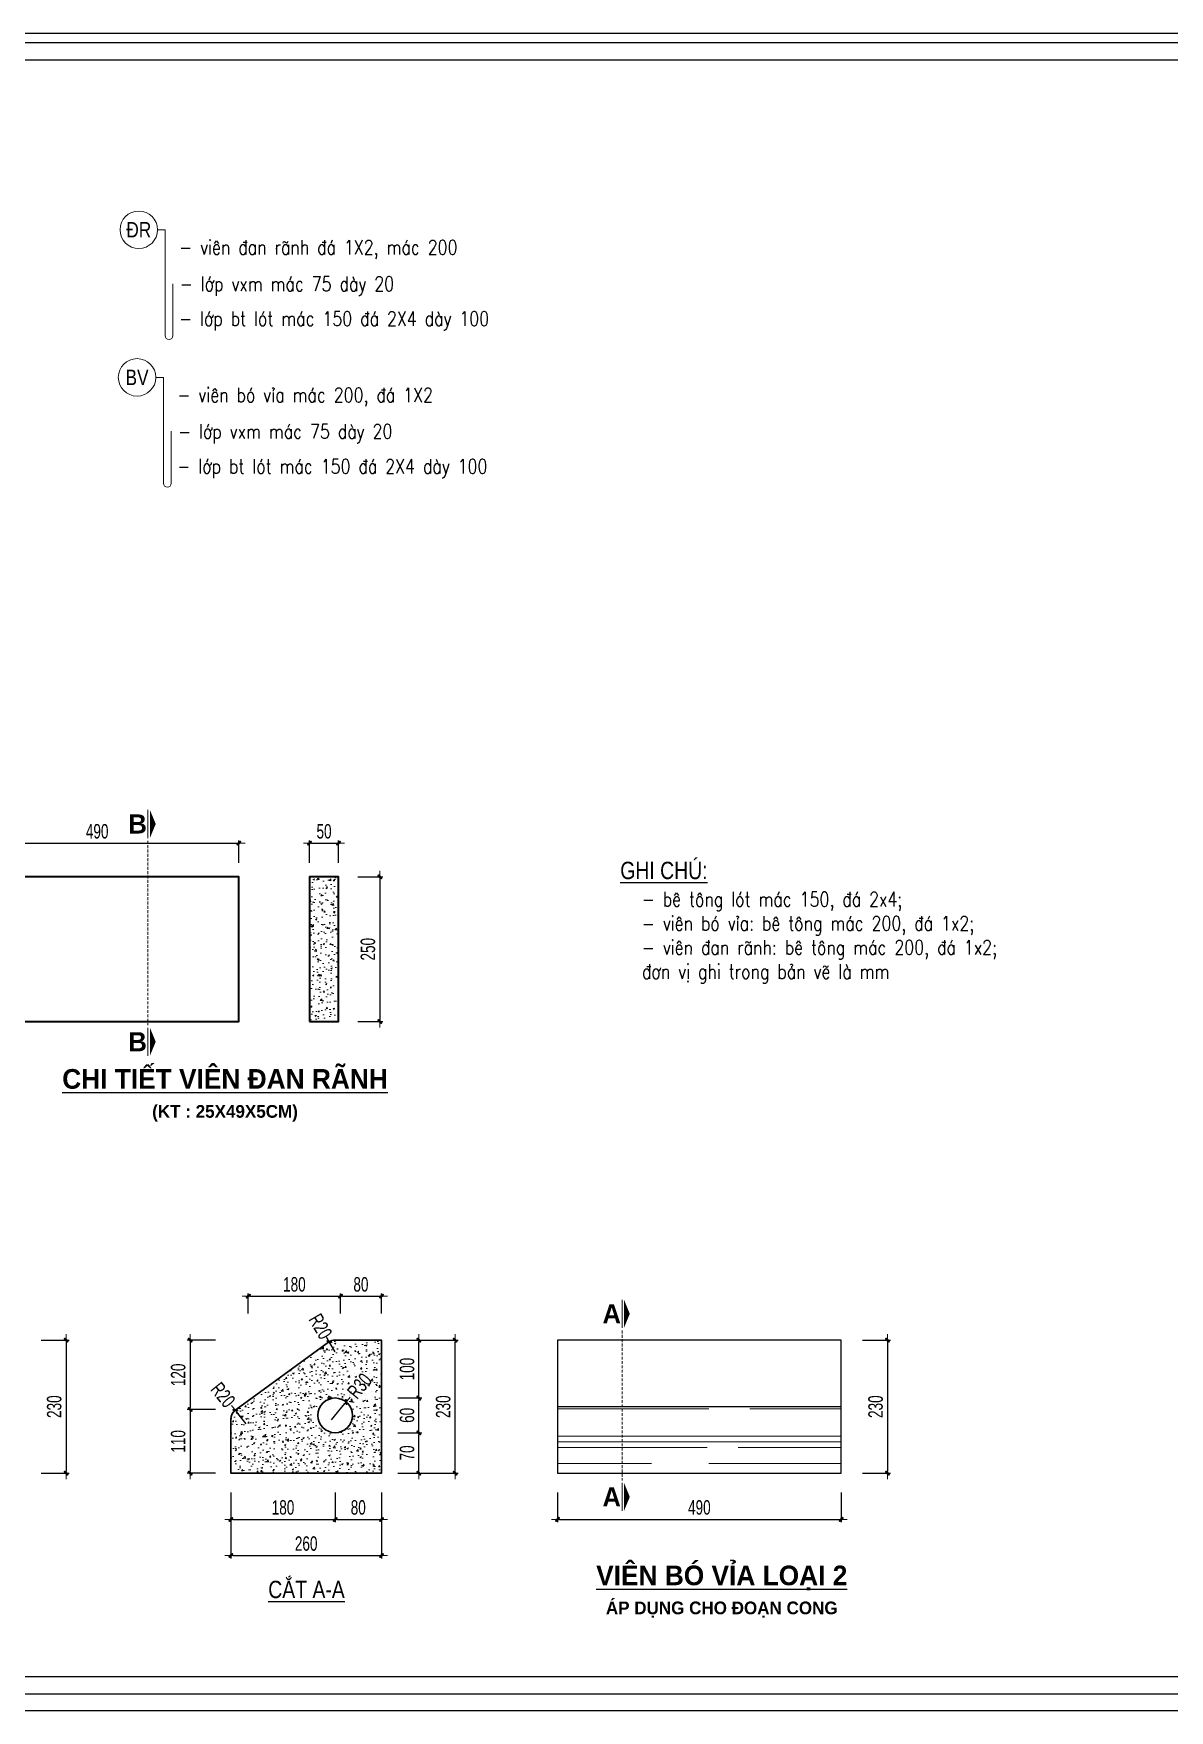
# Model space of a CAD drawing. Header units: millimetres. Extents: x -115725 to -64833, y 11643 to 38907.
# Drawn here: x -78438 to -74512, y 21507 to 27305 of the extents above; entities that cross this region are included whole.
import ezdxf
from ezdxf.enums import TextEntityAlignment as Align

# ---------------------------------------------------------------- set-up
doc = ezdxf.new("R2010")
doc.units = ezdxf.units.MM
doc.header["$MEASUREMENT"] = 0
doc.linetypes.add('HIDDEN', pattern=[0.375, 0.25, -0.125])
for name, color, linetype, lineweight in [('cat BT', 40, 'Continuous', 35), ('LC Dim', 8, 'Continuous', 18), ('LC Hatch', 252, 'Continuous', 9), ('LC ISO', 153, 'Continuous', 13), ('LC Khac', 4, 'Continuous', 9), ('LC MANH DUT', 35, 'HIDDEN', 5), ('LC Net dam 1', 30, 'Continuous', 30), ('LC Net manh', 239, 'Continuous', 5), ('LC Text1', 3, 'Continuous', 20), ('LC Text2', 7, 'Continuous', 25), ('net thay', 2, 'Continuous', 25)]:
    doc.layers.add(name, color=color, linetype=linetype, lineweight=lineweight)
for name, color, linetype in [('ENTTNTHIETKE1', 2, 'Continuous'), ('KHUNGTEN', 5, 'Continuous'), ('thep', 2, 'Continuous')]:
    doc.layers.add(name, color=color, linetype=linetype)
doc.styles.add('General text 2', font='arial.ttf')
doc.styles.add('HOATBIF', font='hoatbif.shx', dxfattribs={"width": 0.7})
doc.styles.add('LC 1', font='')
doc.styles.add('LC 3', font='vnsimli.shx', dxfattribs={"width": 0.75})
doc.styles.add('T2', font='', dxfattribs={"width": 0.8})
doc.styles.get('LC 1').set_extended_font_data('.VnAvantH', bold=True)
doc.styles.get('T2').set_extended_font_data('.VnArialH')
doc.dimstyles.new('1-100(1-25)', dxfattribs={"dimscale": 25, "dimtxt": 2.5, "dimasz": 0.35, "dimexe": 0.5, "dimexo": 0, "dimgap": 0.8, "dimtad": 1, "dimdec": 0, "dimzin": 0, "dimdsep": 46, "dimtxsty": 'HOATBIF', "dimblk1": 'DOT', "dimblk2": 'DOT', "dimsah": 1, "dimcen": -1, "dimdle": 1, "dimclrd": 256, "dimclre": 256, "dimclrt": 4, "dimadec": 3, "dimazin": 2, "dimtfac": 0.3333333333333333, "dimtdec": 0, "dimtix": 1, "dimtmove": 2, "dimatfit": 3, "dimldrblk": 'DOT', "dimfxl": 1, "dimtvp": 0.8333333333333331, "dimtolj": 1, "dimtzin": 0, "dimarcsym": 0})

# ---------------------------------------------------------------- blocks, each defined once
blk = doc.blocks.new('DOT')
at = {"layer": 'LC Dim'}
blk.add_line((-3, 0), (3, 0), dxfattribs=at)
at = {"layer": 'LC Dim', "color": 4}
blk.add_line((-1, -1), (1, 1), dxfattribs=at)
blk.add_lwpolyline([(0.5, 1), (-1, -0.5), (-0.5, -1), (1, 0.5)], close=True, dxfattribs=at)
blk = doc.blocks.new('*D30')
at = {"layer": 'Defpoints', "color": 0, "transparency": 16777216}
for p in [(-78411.3190151459, 22787.41984812327), (-78411.3190151459, 22327.46584352372), (-78325.44208859338, 22327.46584352372)]:
    blk.add_point(p, dxfattribs=at)
at = {"layer": 'LC Dim', "lineweight": -2, "transparency": 16777216}
for p, q in [((-78411.3190151459, 22787.41984812327), (-78315.44208859338, 22787.41984812327)), ((-78325.44208859338, 22780.41984812327), (-78325.44208859338, 22334.46584352372)), ((-78411.3190151459, 22327.46584352372), (-78315.44208859338, 22327.46584352372))]:
    blk.add_line(p, q, dxfattribs=at)
at = {"layer": 'LC Dim', "lineweight": -2, "transparency": 16777216, "xscale": 7, "yscale": 7, "zscale": 7}
for p, rotation in [((-78325.44208859338, 22787.41984812327), 90), ((-78325.44208859338, 22327.46584352372), 270)]:
    blk.add_blockref('DOT', p, dxfattribs=dict(at, rotation=rotation))
at = {"layer": 'LC Dim', "color": 4, "transparency": 16777216, "insert": (-78366.44208859337, 22557.44284582351), "char_height": 50, "attachment_point": 5, "rotation": 90, "style": 'HOATBIF'}
blk.add_mtext('\\A1;230', dxfattribs=at)
blk = doc.blocks.new('_Dot')
at = {"color": 0, "linetype": 'ByBlock', "lineweight": -2}
blk.add_line((-0.5, 0), (-1, 0), dxfattribs=at)
at = {"color": 0, "linetype": 'ByBlock', "const_width": 0.5}
blk.add_lwpolyline([(-0.25, 0, 1), (0.25, 0, 1)], format="xyb", close=True, dxfattribs=at)
blk = doc.blocks.new('*D32')
at = {"layer": 'Defpoints', "color": 0, "transparency": 16777216}
for p in [(-77377.3154465888, 22939.02679876623), (-77695.74514210713, 22879.23167977139), (-77377.3154465888, 22879.23167977139)]:
    blk.add_point(p, dxfattribs=at)
at = {"layer": 'LC Dim', "lineweight": -2, "transparency": 16777216}
for p, q in [((-77695.74514210713, 22879.23167977139), (-77695.74514210713, 22949.02679876623)), ((-77688.74514210713, 22939.02679876623), (-77384.3154465888, 22939.02679876623)), ((-77377.3154465888, 22879.23167977139), (-77377.3154465888, 22949.02679876623))]:
    blk.add_line(p, q, dxfattribs=at)
at = {"layer": 'LC Dim', "lineweight": -2, "transparency": 16777216, "xscale": 7, "yscale": 7, "zscale": 7, "rotation": 180}
blk.add_blockref('DOT', (-77695.74514210713, 22939.02679876623), dxfattribs=at)
at = {"layer": 'LC Dim', "lineweight": -2, "transparency": 16777216, "xscale": 7, "yscale": 7, "zscale": 7}
blk.add_blockref('DOT', (-77377.3154465888, 22939.02679876623), dxfattribs=at)
at = {"layer": 'LC Dim', "color": 4, "transparency": 16777216, "insert": (-77536.53029434796, 22980.02679876623), "char_height": 50, "attachment_point": 5, "style": 'HOATBIF'}
blk.add_mtext('\\A1;180', dxfattribs=at)
blk = doc.blocks.new('*D33')
at = {"layer": 'Defpoints', "color": 0, "transparency": 16777216}
for p in [(-77235.7911375076, 22939.02679876623), (-77377.3154465888, 22879.23167977139), (-77235.7911375076, 22879.23167977139)]:
    blk.add_point(p, dxfattribs=at)
at = {"layer": 'LC Dim', "lineweight": -2, "transparency": 16777216}
for p, q in [((-77377.3154465888, 22879.23167977139), (-77377.3154465888, 22949.02679876623)), ((-77370.3154465888, 22939.02679876623), (-77242.7911375076, 22939.02679876623)), ((-77235.7911375076, 22879.23167977139), (-77235.7911375076, 22949.02679876623))]:
    blk.add_line(p, q, dxfattribs=at)
at = {"layer": 'LC Dim', "lineweight": -2, "transparency": 16777216, "xscale": 7, "yscale": 7, "zscale": 7, "rotation": 180}
blk.add_blockref('DOT', (-77377.3154465888, 22939.02679876623), dxfattribs=at)
at = {"layer": 'LC Dim', "lineweight": -2, "transparency": 16777216, "xscale": 7, "yscale": 7, "zscale": 7}
blk.add_blockref('DOT', (-77235.7911375076, 22939.02679876623), dxfattribs=at)
at = {"layer": 'LC Dim', "color": 4, "transparency": 16777216, "insert": (-77306.5532920482, 22980.02679876623), "char_height": 50, "attachment_point": 5, "style": 'HOATBIF'}
blk.add_mtext('\\A1;80', dxfattribs=at)
blk = doc.blocks.new('*D34')
at = {"layer": 'Defpoints', "color": 0, "transparency": 16777216}
for p in [(-77755.79113754485, 22260.50778004776), (-77395.7911375076, 22260.50778004776), (-77395.7911375076, 22167.70638176442)]:
    blk.add_point(p, dxfattribs=at)
at = {"layer": 'LC Dim', "lineweight": -2, "transparency": 16777216}
for p, q in [((-77755.79113754485, 22260.50778004776), (-77755.79113754485, 22157.70638176442)), ((-77395.7911375076, 22260.50778004776), (-77395.7911375076, 22157.70638176442)), ((-77748.79113754485, 22167.70638176442), (-77402.7911375076, 22167.70638176442))]:
    blk.add_line(p, q, dxfattribs=at)
at = {"layer": 'LC Dim', "lineweight": -2, "transparency": 16777216, "xscale": 7, "yscale": 7, "zscale": 7, "rotation": 180}
blk.add_blockref('DOT', (-77755.79113754485, 22167.70638176442), dxfattribs=at)
at = {"layer": 'LC Dim', "lineweight": -2, "transparency": 16777216, "xscale": 7, "yscale": 7, "zscale": 7}
blk.add_blockref('DOT', (-77395.7911375076, 22167.70638176442), dxfattribs=at)
at = {"layer": 'LC Dim', "color": 4, "transparency": 16777216, "insert": (-77575.79113752622, 22208.70638176442), "char_height": 50, "attachment_point": 5, "style": 'HOATBIF'}
blk.add_mtext('\\A1;180', dxfattribs=at)
blk = doc.blocks.new('*D35')
at = {"layer": 'Defpoints', "color": 0, "transparency": 16777216}
for p in [(-77395.7911375076, 22260.50778004776), (-77235.7911375076, 22260.50778004776), (-77235.7911375076, 22167.70638176442)]:
    blk.add_point(p, dxfattribs=at)
at = {"layer": 'LC Dim', "lineweight": -2, "transparency": 16777216}
for p, q in [((-77395.7911375076, 22260.50778004776), (-77395.7911375076, 22157.70638176442)), ((-77235.7911375076, 22260.50778004776), (-77235.7911375076, 22157.70638176442)), ((-77388.7911375076, 22167.70638176442), (-77242.7911375076, 22167.70638176442))]:
    blk.add_line(p, q, dxfattribs=at)
at = {"layer": 'LC Dim', "lineweight": -2, "transparency": 16777216, "xscale": 7, "yscale": 7, "zscale": 7, "rotation": 180}
blk.add_blockref('DOT', (-77395.7911375076, 22167.70638176442), dxfattribs=at)
at = {"layer": 'LC Dim', "lineweight": -2, "transparency": 16777216, "xscale": 7, "yscale": 7, "zscale": 7}
blk.add_blockref('DOT', (-77235.7911375076, 22167.70638176442), dxfattribs=at)
at = {"layer": 'LC Dim', "color": 4, "transparency": 16777216, "insert": (-77315.7911375076, 22208.70638176442), "char_height": 50, "attachment_point": 5, "style": 'HOATBIF'}
blk.add_mtext('\\A1;80', dxfattribs=at)
blk = doc.blocks.new('*D36')
at = {"layer": 'Defpoints', "color": 0, "transparency": 16777216}
for p in [(-77755.79113754489, 22260.50778004776), (-77235.79113750762, 22260.50778004776), (-77235.79113750762, 22042.70638176442)]:
    blk.add_point(p, dxfattribs=at)
at = {"layer": 'LC Dim', "lineweight": -2, "transparency": 16777216}
for p, q in [((-77755.79113754489, 22260.50778004776), (-77755.79113754489, 22032.70638176442)), ((-77235.79113750762, 22260.50778004776), (-77235.79113750762, 22032.70638176442)), ((-77748.79113754489, 22042.70638176442), (-77242.79113750762, 22042.70638176442))]:
    blk.add_line(p, q, dxfattribs=at)
at = {"layer": 'LC Dim', "lineweight": -2, "transparency": 16777216, "xscale": 7, "yscale": 7, "zscale": 7, "rotation": 180}
blk.add_blockref('DOT', (-77755.79113754489, 22042.70638176442), dxfattribs=at)
at = {"layer": 'LC Dim', "lineweight": -2, "transparency": 16777216, "xscale": 7, "yscale": 7, "zscale": 7}
blk.add_blockref('DOT', (-77235.79113750762, 22042.70638176442), dxfattribs=at)
at = {"layer": 'LC Dim', "color": 4, "transparency": 16777216, "insert": (-77495.79113752625, 22083.70638176442), "char_height": 50, "attachment_point": 5, "style": 'HOATBIF'}
blk.add_mtext('\\A1;260', dxfattribs=at)
blk = doc.blocks.new('*D22')
at = {"layer": 'Defpoints', "color": 0, "transparency": 16777216}
for p in [(-77809.42152984545, 22787.41984812327), (-77897.03451389882, 22547.41984814757), (-77809.42152984545, 22547.41984814757)]:
    blk.add_point(p, dxfattribs=at)
at = {"layer": 'LC Dim', "lineweight": -2, "transparency": 16777216}
for p, q in [((-77809.42152984545, 22787.41984812327), (-77907.03451389882, 22787.41984812327)), ((-77897.03451389882, 22780.41984812327), (-77897.03451389882, 22554.41984814757)), ((-77809.42152984545, 22547.41984814757), (-77907.03451389882, 22547.41984814757))]:
    blk.add_line(p, q, dxfattribs=at)
at = {"layer": 'LC Dim', "lineweight": -2, "transparency": 16777216, "xscale": 7, "yscale": 7, "zscale": 7}
for p, rotation in [((-77897.03451389882, 22787.41984812327), 90), ((-77897.03451389882, 22547.41984814757), 270)]:
    blk.add_blockref('DOT', p, dxfattribs=dict(at, rotation=rotation))
at = {"layer": 'LC Dim', "color": 4, "transparency": 16777216, "insert": (-77938.0345138988, 22667.41984813544), "char_height": 50, "attachment_point": 5, "rotation": 90, "style": 'HOATBIF'}
blk.add_mtext('\\A1;120', dxfattribs=at)
blk = doc.blocks.new('*D23')
at = {"layer": 'Defpoints', "color": 0, "transparency": 16777216}
for p in [(-77809.42152984545, 22547.41984814757), (-77897.03451389886, 22327.41984812327), (-77809.42152984545, 22327.41984812327)]:
    blk.add_point(p, dxfattribs=at)
at = {"layer": 'LC Dim', "lineweight": -2, "transparency": 16777216}
for p, q in [((-77809.42152984545, 22547.41984814757), (-77907.03451389886, 22547.41984814757)), ((-77897.03451389886, 22540.41984814757), (-77897.03451389886, 22334.41984812327)), ((-77809.42152984545, 22327.41984812327), (-77907.03451389886, 22327.41984812327))]:
    blk.add_line(p, q, dxfattribs=at)
at = {"layer": 'LC Dim', "lineweight": -2, "transparency": 16777216, "xscale": 7, "yscale": 7, "zscale": 7}
for p, rotation in [((-77897.03451389886, 22547.41984814757), 90), ((-77897.03451389886, 22327.41984812327), 270)]:
    blk.add_blockref('DOT', p, dxfattribs=dict(at, rotation=rotation))
at = {"layer": 'LC Dim', "color": 4, "transparency": 16777216, "insert": (-77938.03451389885, 22437.41984813544), "char_height": 50, "attachment_point": 5, "rotation": 90, "style": 'HOATBIF'}
blk.add_mtext('\\A1;110', dxfattribs=at)
blk = doc.blocks.new('*D24')
at = {"layer": 'Defpoints', "color": 0, "transparency": 16777216}
for p in [(-77740.8781485543, 22545.29296236444), (-77715.79113750777, 22514.13783635358)]:
    blk.add_point(p, dxfattribs=at)
at = {"layer": 'LC Dim', "lineweight": -2, "transparency": 16777216}
blk.add_line((-77703.2476319845, 22498.56027334816), (-77736.48792162116, 22539.84081531253), dxfattribs=at)
at = {"layer": 'LC Dim', "lineweight": -2, "transparency": 16777216, "xscale": 7, "yscale": 7, "zscale": 7, "rotation": 128.8420256462776}
blk.add_blockref('DOT', (-77740.8781485543, 22545.29296236444), dxfattribs=at)
at = {"layer": 'LC Dim', "color": 4, "transparency": 16777216, "insert": (-77783.24237727182, 22597.90436679202), "char_height": 50, "attachment_point": 5, "rotation": 308.8420256462776, "style": 'HOATBIF'}
blk.add_mtext('\\A1;R20', dxfattribs=at)
blk = doc.blocks.new('*D25')
at = {"layer": 'Defpoints', "color": 0, "transparency": 16777216}
for p in [(-77415.90197769269, 22782.04823092602), (-77395.8801120177, 22747.41984813255)]:
    blk.add_point(p, dxfattribs=at)
at = {"layer": 'LC Dim', "lineweight": -2, "transparency": 16777216}
for p, q in [((-77419.40580418582, 22788.10819791488), (-77422.90963067896, 22794.16816490373)), ((-77395.8801120177, 22747.41984813255), (-77415.90197769269, 22782.04823092602))]:
    blk.add_line(p, q, dxfattribs=at)
at = {"layer": 'LC Dim', "lineweight": -2, "transparency": 16777216, "xscale": 7, "yscale": 7, "zscale": 7, "rotation": 300.0361721300335}
blk.add_blockref('DOT', (-77415.90197769269, 22782.04823092602), dxfattribs=at)
at = {"layer": 'LC Dim', "color": 4, "transparency": 16777216, "insert": (-77446.3062267453, 22834.63323932748), "char_height": 50, "attachment_point": 5, "rotation": 300.0361721300335, "style": 'HOATBIF'}
blk.add_mtext('\\A1;R20', dxfattribs=at)
blk = doc.blocks.new('*D26')
at = {"layer": 'Defpoints', "color": 0, "transparency": 16777216}
for p in [(-77178.93625158453, 22467.41984812327), (-77105.96715744524, 22467.41984812327), (-77178.93625158453, 22327.41984812327)]:
    blk.add_point(p, dxfattribs=at)
at = {"layer": 'LC Dim', "lineweight": -2, "transparency": 16777216}
for p, q in [((-77178.93625158453, 22467.41984812327), (-77095.96715744524, 22467.41984812327)), ((-77105.96715744524, 22334.41984812327), (-77105.96715744524, 22460.41984812327)), ((-77178.93625158453, 22327.41984812327), (-77095.96715744524, 22327.41984812327))]:
    blk.add_line(p, q, dxfattribs=at)
at = {"layer": 'LC Dim', "lineweight": -2, "transparency": 16777216, "xscale": 7, "yscale": 7, "zscale": 7}
for p, rotation in [((-77105.96715744524, 22467.41984812327), 90), ((-77105.96715744524, 22327.41984812327), 270)]:
    blk.add_blockref('DOT', p, dxfattribs=dict(at, rotation=rotation))
at = {"layer": 'LC Dim', "color": 4, "transparency": 16777216, "insert": (-77146.96715744522, 22397.41984812329), "char_height": 50, "attachment_point": 5, "rotation": 90, "style": 'HOATBIF'}
blk.add_mtext('\\A1;70', dxfattribs=at)
blk = doc.blocks.new('*D27')
at = {"layer": 'Defpoints', "color": 0, "transparency": 16777216}
for p in [(-77178.93625158453, 22587.41984812327), (-77105.9671574453, 22587.41984812327), (-77178.93625158453, 22467.41984812327)]:
    blk.add_point(p, dxfattribs=at)
at = {"layer": 'LC Dim', "lineweight": -2, "transparency": 16777216}
for p, q in [((-77178.93625158453, 22587.41984812327), (-77095.9671574453, 22587.41984812327)), ((-77105.9671574453, 22474.41984812327), (-77105.9671574453, 22580.41984812327)), ((-77178.93625158453, 22467.41984812327), (-77095.9671574453, 22467.41984812327))]:
    blk.add_line(p, q, dxfattribs=at)
at = {"layer": 'LC Dim', "lineweight": -2, "transparency": 16777216, "xscale": 7, "yscale": 7, "zscale": 7}
for p, rotation in [((-77105.9671574453, 22587.41984812327), 90), ((-77105.9671574453, 22467.41984812327), 270)]:
    blk.add_blockref('DOT', p, dxfattribs=dict(at, rotation=rotation))
at = {"layer": 'LC Dim', "color": 4, "transparency": 16777216, "insert": (-77146.96715744528, 22527.41984812329), "char_height": 50, "attachment_point": 5, "rotation": 90, "style": 'HOATBIF'}
blk.add_mtext('\\A1;60', dxfattribs=at)
blk = doc.blocks.new('*D28')
at = {"layer": 'Defpoints', "color": 0, "transparency": 16777216}
for p in [(-77178.93625158453, 22787.41984812327), (-77105.96715744534, 22787.41984812327), (-77178.93625158453, 22587.41984812327)]:
    blk.add_point(p, dxfattribs=at)
at = {"layer": 'LC Dim', "lineweight": -2, "transparency": 16777216}
for p, q in [((-77178.93625158453, 22787.41984812327), (-77095.96715744534, 22787.41984812327)), ((-77105.96715744534, 22594.41984812327), (-77105.96715744534, 22780.41984812327)), ((-77178.93625158453, 22587.41984812327), (-77095.96715744534, 22587.41984812327))]:
    blk.add_line(p, q, dxfattribs=at)
at = {"layer": 'LC Dim', "lineweight": -2, "transparency": 16777216, "xscale": 7, "yscale": 7, "zscale": 7}
for p, rotation in [((-77105.96715744534, 22787.41984812327), 90), ((-77105.96715744534, 22587.41984812327), 270)]:
    blk.add_blockref('DOT', p, dxfattribs=dict(at, rotation=rotation))
at = {"layer": 'LC Dim', "color": 4, "transparency": 16777216, "insert": (-77146.96715744532, 22687.41984812329), "char_height": 50, "attachment_point": 5, "rotation": 90, "style": 'HOATBIF'}
blk.add_mtext('\\A1;100', dxfattribs=at)
blk = doc.blocks.new('*D29')
at = {"layer": 'Defpoints', "color": 0, "transparency": 16777216}
for p in [(-77357.41897909135, 22573.54551839988), (-77395.79113750764, 22527.41984812327)]:
    blk.add_point(p, dxfattribs=at)
at = {"layer": 'LC Dim', "lineweight": -2, "transparency": 16777216}
blk.add_line((-77408.58185697976, 22512.04462469772), (-77361.89573090659, 22568.16419020094), dxfattribs=at)
at = {"layer": 'LC Dim', "lineweight": -2, "transparency": 16777216, "xscale": 7.000000000000001, "yscale": 7.000000000000001, "zscale": 7.000000000000001, "rotation": 50.24277308274924}
blk.add_blockref('DOT', (-77357.41897909135, 22573.54551839988), dxfattribs=at)
at = {"layer": 'LC Dim', "color": 4, "transparency": 16777216, "insert": (-77311.26004689836, 22629.03136476659), "char_height": 50, "attachment_point": 5, "rotation": 50.24277308274923, "style": 'HOATBIF'}
blk.add_mtext('\\A1;R30', dxfattribs=at)
blk = doc.blocks.new('*D37')
at = {"layer": 'Defpoints', "color": 0, "transparency": 16777216}
for p in [(-77178.93625158453, 22787.41984812327), (-76980.96715744532, 22787.41984812327), (-77178.93625158453, 22327.41984812327)]:
    blk.add_point(p, dxfattribs=at)
at = {"layer": 'LC Dim', "lineweight": -2, "transparency": 16777216}
for p, q in [((-77178.93625158453, 22787.41984812327), (-76970.96715744532, 22787.41984812327)), ((-76980.96715744532, 22334.41984812327), (-76980.96715744532, 22780.41984812327)), ((-77178.93625158453, 22327.41984812327), (-76970.96715744532, 22327.41984812327))]:
    blk.add_line(p, q, dxfattribs=at)
at = {"layer": 'LC Dim', "lineweight": -2, "transparency": 16777216, "xscale": 7, "yscale": 7, "zscale": 7}
for p, rotation in [((-76980.96715744532, 22787.41984812327), 90), ((-76980.96715744532, 22327.41984812327), 270)]:
    blk.add_blockref('DOT', p, dxfattribs=dict(at, rotation=rotation))
at = {"layer": 'LC Dim', "color": 4, "transparency": 16777216, "insert": (-77021.96715744531, 22557.41984812329), "char_height": 50, "attachment_point": 5, "rotation": 90, "style": 'HOATBIF'}
blk.add_mtext('\\A1;230', dxfattribs=at)
blk = doc.blocks.new('khung vpn')
at = {"layer": 'Defpoints'}
for p, q in [((52556.45964432618, -4195.445519303803), (52498.75819758818, -4195.445519303803)), ((52498.75819758818, -4235.275694307393), (52556.45964432618, -4235.275694307393))]:
    blk.add_line(p, q, dxfattribs=at)
at = {"layer": 'KHUNGTEN'}
blk.add_lwpolyline([(52556.24304850244, -4234.884980830777), (52502.04792260095, -4234.884980830777), (52502.04792260095, -4195.662115130224), (52556.24304850244, -4195.662115130224)], close=True, dxfattribs=at)
at = {"layer": 'thep'}
blk.add_lwpolyline([(52555.83215303945, -4234.474085367845), (52502.45881806394, -4234.474085367845), (52502.45881806394, -4196.073010593269), (52555.83215303945, -4196.073010593269)], close=True, dxfattribs=at)
blk = doc.blocks.new('*D39')
at = {"layer": 'Defpoints', "color": 0, "transparency": 16777216}
for p in [(-77728.15241158947, 24505.63874647866), (-78708.15241158947, 24437.48094073864), (-77728.15241158947, 24437.48094073864)]:
    blk.add_point(p, dxfattribs=at)
at = {"layer": 'LC Dim', "lineweight": -2, "transparency": 16777216}
for p, q in [((-78708.15241158947, 24437.48094073864), (-78708.15241158947, 24515.63874647866)), ((-78701.15241158947, 24505.63874647866), (-77735.15241158947, 24505.63874647866)), ((-77728.15241158947, 24437.48094073864), (-77728.15241158947, 24515.63874647866))]:
    blk.add_line(p, q, dxfattribs=at)
at = {"layer": 'LC Dim', "lineweight": -2, "transparency": 16777216, "xscale": 7, "yscale": 7, "zscale": 7, "rotation": 180}
blk.add_blockref('DOT', (-78708.15241158947, 24505.63874647866), dxfattribs=at)
at = {"layer": 'LC Dim', "lineweight": -2, "transparency": 16777216, "xscale": 7, "yscale": 7, "zscale": 7}
blk.add_blockref('DOT', (-77728.15241158947, 24505.63874647866), dxfattribs=at)
at = {"layer": 'LC Dim', "color": 4, "transparency": 16777216, "insert": (-78218.15241158947, 24546.63874647866), "char_height": 50, "attachment_point": 5, "style": 'HOATBIF'}
blk.add_mtext('\\A1;490', dxfattribs=at)
blk = doc.blocks.new('*D40')
at = {"layer": 'Defpoints', "color": 0, "transparency": 16777216}
for p in [(-77383.968557217, 24505.63874647866), (-77483.968557217, 24437.48094073864), (-77383.968557217, 24437.48094073864)]:
    blk.add_point(p, dxfattribs=at)
at = {"layer": 'LC Dim', "lineweight": -2, "transparency": 16777216}
for p, q in [((-77483.968557217, 24437.48094073864), (-77483.968557217, 24515.63874647866)), ((-77476.968557217, 24505.63874647866), (-77390.968557217, 24505.63874647866)), ((-77383.968557217, 24437.48094073864), (-77383.968557217, 24515.63874647866))]:
    blk.add_line(p, q, dxfattribs=at)
at = {"layer": 'LC Dim', "lineweight": -2, "transparency": 16777216, "xscale": 7, "yscale": 7, "zscale": 7, "rotation": 180}
blk.add_blockref('DOT', (-77483.968557217, 24505.63874647866), dxfattribs=at)
at = {"layer": 'LC Dim', "lineweight": -2, "transparency": 16777216, "xscale": 7, "yscale": 7, "zscale": 7}
blk.add_blockref('DOT', (-77383.968557217, 24505.63874647866), dxfattribs=at)
at = {"layer": 'LC Dim', "color": 4, "transparency": 16777216, "insert": (-77433.968557217, 24546.63874647866), "char_height": 50, "attachment_point": 5, "style": 'HOATBIF'}
blk.add_mtext('\\A1;50', dxfattribs=at)
blk = doc.blocks.new('*D41')
at = {"layer": 'Defpoints', "color": 0, "transparency": 16777216}
for p in [(-77317.46313826919, 24389.21718985015), (-77317.46313826919, 23889.21718985015), (-77241.25394346887, 23889.21718985015)]:
    blk.add_point(p, dxfattribs=at)
at = {"layer": 'LC Dim', "lineweight": -2, "transparency": 16777216}
for p, q in [((-77317.46313826919, 24389.21718985015), (-77231.25394346887, 24389.21718985015)), ((-77241.25394346887, 24382.21718985015), (-77241.25394346887, 23896.21718985015)), ((-77317.46313826919, 23889.21718985015), (-77231.25394346887, 23889.21718985015))]:
    blk.add_line(p, q, dxfattribs=at)
at = {"layer": 'LC Dim', "lineweight": -2, "transparency": 16777216, "xscale": 7, "yscale": 7, "zscale": 7}
for p, rotation in [((-77241.25394346887, 24389.21718985015), 90), ((-77241.25394346887, 23889.21718985015), 270)]:
    blk.add_blockref('DOT', p, dxfattribs=dict(at, rotation=rotation))
at = {"layer": 'LC Dim', "color": 4, "transparency": 16777216, "insert": (-77282.25394346885, 24139.21718985017), "char_height": 50, "attachment_point": 5, "rotation": 90, "style": 'HOATBIF'}
blk.add_mtext('\\A1;250', dxfattribs=at)
blk = doc.blocks.new('*U43')
at = {"layer": 'LC Khac', "color": 1, "ltscale": 2}
for p, q in [((-8.003553375601768e-10, 485.4649627282051), (0, 0)), ((-8.003553375601768e-10, -3279.460691419629), (0, -3764.925654147834))]:
    blk.add_line(p, q, dxfattribs=at)
for points in [[(134.0098340642726, 242.7324813697051, 0, 471.4285714293351, 0), (36.58486540849844, 242.7324813697051, 275.0000000004455, 275.0000000004455, 0)], [(134.0098340642726, -3522.193172778129, 0, 471.4285714293351, 0), (36.58486540849844, -3522.193172778129, 275.0000000004455, 275.0000000004455, 0)]]:
    blk.add_lwpolyline(points, format="xyseb", dxfattribs=at)
at = {"layer": 'LC MANH DUT', "ltscale": 200}
blk.add_line((8.03255570153744e-11, -48.72241329890437), (8.03255570153744e-11, -3235.587268946605), dxfattribs=at)
at = {"ltscale": 2, "style": 'LC 1'}
for p in [(-178.5478302832853, 242.7324813641026), (-178.5478302832853, -3522.193172783731)]:
    blk.add_attdef('LC', text='', height=330, dxfattribs=at).set_placement(p, align=Align.MIDDLE_CENTER)
blk = doc.blocks.new('TIEUDE2')
at = {"layer": 'LC Text2', "color": 7, "style": 'LC 1'}
blk.add_attdef('%%UTIªU§Ò', text='', height=3.5, dxfattribs=at).set_placement((0, 0), align=Align.BOTTOM_CENTER)
blk.add_attdef('TL', text='', height=2.2, dxfattribs=at).set_placement((0, -1.800000000000011), align=Align.TOP_CENTER)
blk = doc.blocks.new('*U5')
at = {"layer": 'LC ISO'}
blk.add_circle((0, 0), 4.25, dxfattribs=at)
at = {"layer": 'LC Text1', "style": 'General text 2', "width": 0.8, "flags": 8}
blk.add_attdef('SYMBOL', text='', height=3.5, dxfattribs=at).set_placement((0, 0), align=Align.MIDDLE_CENTER)
blk = doc.blocks.new('*D81')
at = {"layer": 'Defpoints', "color": 0, "transparency": 16777216}
for p in [(-75572.49542096083, 22787.41984812327), (-75572.49542096083, 22327.46584352372), (-75486.61849440842, 22327.46584352372)]:
    blk.add_point(p, dxfattribs=at)
at = {"layer": 'LC Dim', "lineweight": -2, "transparency": 16777216}
for p, q in [((-75572.49542096083, 22787.41984812327), (-75476.61849440842, 22787.41984812327)), ((-75486.61849440842, 22780.41984812327), (-75486.61849440842, 22334.46584352372)), ((-75572.49542096083, 22327.46584352372), (-75476.61849440842, 22327.46584352372))]:
    blk.add_line(p, q, dxfattribs=at)
at = {"layer": 'LC Dim', "lineweight": -2, "transparency": 16777216, "xscale": 7, "yscale": 7, "zscale": 7}
for p, rotation in [((-75486.61849440842, 22787.41984812327), 90), ((-75486.61849440842, 22327.46584352372), 270)]:
    blk.add_blockref('DOT', p, dxfattribs=dict(at, rotation=rotation))
at = {"layer": 'LC Dim', "color": 4, "transparency": 16777216, "insert": (-75527.61849440841, 22557.44284582351), "char_height": 50, "attachment_point": 5, "rotation": 90, "style": 'HOATBIF'}
blk.add_mtext('\\A1;230', dxfattribs=at)
blk = doc.blocks.new('*D82')
at = {"layer": 'Defpoints', "color": 0, "transparency": 16777216}
for p in [(-76626.85475286159, 22260.55377544821), (-75646.86903253781, 22260.55377544821), (-75646.86903253781, 22167.75237716487)]:
    blk.add_point(p, dxfattribs=at)
at = {"layer": 'LC Dim', "lineweight": -2, "transparency": 16777216}
for p, q in [((-76626.85475286159, 22260.55377544821), (-76626.85475286159, 22157.75237716487)), ((-75646.86903253781, 22260.55377544821), (-75646.86903253781, 22157.75237716487)), ((-76619.85475286159, 22167.75237716487), (-75653.86903253781, 22167.75237716487))]:
    blk.add_line(p, q, dxfattribs=at)
at = {"layer": 'LC Dim', "lineweight": -2, "transparency": 16777216, "xscale": 7, "yscale": 7, "zscale": 7, "rotation": 180}
blk.add_blockref('DOT', (-76626.85475286159, 22167.75237716487), dxfattribs=at)
at = {"layer": 'LC Dim', "lineweight": -2, "transparency": 16777216, "xscale": 7, "yscale": 7, "zscale": 7}
blk.add_blockref('DOT', (-75646.86903253781, 22167.75237716487), dxfattribs=at)
at = {"layer": 'LC Dim', "color": 4, "transparency": 16777216, "insert": (-76136.8618926997, 22208.75237716487), "char_height": 50, "attachment_point": 5, "style": 'HOATBIF'}
blk.add_mtext('\\A1;490', dxfattribs=at)
blk = doc.blocks.new('*U38')
at = {"layer": 'LC Khac', "color": 1, "ltscale": 2}
for p, q in [((-8.003553375601768e-10, 485.4649627282051), (0, 0)), ((-8.003553375601768e-10, -2680.606180189252), (0, -3166.071142917458))]:
    blk.add_line(p, q, dxfattribs=at)
for points in [[(134.0098340642726, 242.7324813697051, 0, 471.4285714293351, 0), (36.58486540849844, 242.7324813697051, 275.0000000004455, 275.0000000004455, 0)], [(134.0098340642726, -2923.338661547753, 0, 471.4285714293351, 0), (36.58486540849844, -2923.338661547753, 275.0000000004455, 275.0000000004455, 0)]]:
    blk.add_lwpolyline(points, format="xyseb", dxfattribs=at)
at = {"layer": 'LC MANH DUT', "ltscale": 200}
blk.add_line((8.03255570153744e-11, -48.72241329890437), (8.03255570153744e-11, -2636.732757716228), dxfattribs=at)
at = {"ltscale": 2, "style": 'LC 1'}
for p in [(-178.5478302832853, 242.7324813641026), (-178.5478302832853, -2923.338661553355)]:
    blk.add_attdef('LC', text='', height=330, dxfattribs=at).set_placement(p, align=Align.MIDDLE_CENTER)

msp = doc.modelspace()

# ---------------------------------------------------------------- hatches: boundary and pattern name
at = {"layer": 'LC Hatch'}
h = msp.add_hatch(dxfattribs=at)
h.set_pattern_fill('AR-CONC', color=256, scale=7.5, style=0)
h.set_pattern_definition([(49.99999999999999, (19497.0663013078, 11513.52273247837), (53.79451369505651, -4.706410123694633), [5.625, -61.875]), (355, (19497.0663013078, 11513.52273247837), (-10.406350020975, 56.41441002750089), [4.5, -49.5]), (100.4514, (19501.5491773078, 11513.13053197837), (43.38820362855162, 51.70796565457152), [4.78051425, -52.5856584]), (46.18420000000002, (19497.0663013078, 11528.52273247837), (80.04307864692333, -12.41392607467636), [8.437499999999986, -92.81249999999989]), (96.6356, (19503.7365571828, 11527.48823445337), (70.09970291615275, 73.05884031753313), [7.1707716, -78.878475]), (351.1842, (19497.0663013078, 11528.52273247837), (70.09964588502204, 73.05889506939934), [6.75, -74.25]), (21, (19504.5663013078, 11524.77273247837), (44.76802890888462, -30.19641679990041), [5.625, -61.875]), (326.0000000000001, (19504.5663013078, 11524.77273247837), (18.24864989411863, 54.38625337851398), [4.5, -49.5]), (71.4514, (19508.2969687828, 11522.25636202837), (63.01669714361174, 24.18978725324643), [4.78051425, -52.5856584]), (37.50000000000001, (19497.0663013078, 11513.52273247837), (0.9119891487968002, 24.96703903734836), [0, -48.9, 0, -50.25, 0, -49.6875]), (7.499999999999999, (19497.0663013078, 11513.52273247837), (19.73021530816115, 29.58087839117702), [0, -28.65, 0, -47.775, 0, -18.9375]), (327.5, (19480.3413013078, 11513.52273247837), (40.03668271293068, -1.691615380078482), [0, -18.75, 0, -58.5, 0, -77.625]), (317.5, (19472.8413013078, 11513.52273247837), (43.73896270067897, 7.50787367492383), [0, -24.375, 0, -38.84999999999999, 0, -55.125])])
h.paths.add_polyline_path([(-77383.968557217, 24389.21718985014), (-77483.968557217, 24389.21718985014), (-77483.968557217, 23889.21718985014), (-77383.968557217, 23889.21718985014)])
h = msp.add_hatch(dxfattribs=at)
h.set_pattern_fill('AR-CONC', color=256, scale=7.5, style=0)
h.set_pattern_definition([(49.99999999999999, (15057.38855438613, 21489.70741548647), (53.79451369505652, -4.706410123694633), [5.625, -61.875]), (355, (15057.38855438613, 21489.70741548647), (-10.406350020975, 56.41441002750089), [4.5, -49.5]), (100.4514, (15061.87143038613, 21489.31521498647), (43.38820362855162, 51.70796565457152), [4.780514249999988, -52.5856583999999]), (46.18420000000002, (15057.38855438613, 21504.70741548647), (80.04307864692333, -12.41392607467636), [8.437499999999984, -92.81249999999987]), (96.63559999999998, (15064.05881026114, 21503.67291746147), (70.09970291615275, 73.05884031753314), [7.170771599999988, -78.8784749999998]), (351.1842, (15057.38855438613, 21504.70741548647), (70.09964588502204, 73.05889506939934), [6.750000000000001, -74.25000000000001]), (21, (15064.88855438613, 21500.95741548647), (44.76802890888462, -30.19641679990042), [5.625, -61.875]), (326.0000000000001, (15064.88855438613, 21500.95741548647), (18.24864989411863, 54.38625337851397), [4.5, -49.5]), (71.4514, (15068.61922186113, 21498.44104503647), (63.01669714361175, 24.18978725324643), [4.78051425, -52.5856584]), (37.50000000000001, (15057.38855438613, 21489.70741548647), (0.9119891487968002, 24.96703903734836), [0, -48.9, 0, -50.25, 0, -49.6875]), (7.500000000000001, (15057.38855438613, 21489.70741548647), (19.73021530816115, 29.58087839117702), [0, -28.65, 0, -47.77500000000001, 0, -18.9375]), (327.5, (15040.66355438613, 21489.70741548647), (40.03668271293068, -1.691615380078482), [0, -18.75, 0, -58.5, 0, -77.625]), (317.5, (15033.16355438613, 21489.70741548647), (43.73896270067897, 7.507873674923829), [0, -24.375, 0, -38.85, 0, -55.125])])
h.paths.add_polyline_path([(-77737.97914591403, 22547.41984775554, 0.2507648864829993), (-77755.7911375076, 22514.13783635364), (-77755.79113754485, 22327.41984812326), (-77235.7911375076, 22327.41984812326), (-77235.7911375076, 22787.41984812326), (-77395.88097518601, 22787.41984812326, 0.1480632269817626), (-77418.06811998981, 22780.70185982405)])
h.paths.add_polyline_path([(-77335.7911375076, 22527.41984812326, -1), (-77455.7911375076, 22527.41984812326, -1)], flags=16)
h.paths.add_polyline_path([(-77316.2281112432, 22573.5938969338), (-77257.65246324694, 22644.00539154925), (-77306.29198255367, 22684.46883259929), (-77364.86763054991, 22614.05733798384)], flags=24)
h = msp.add_hatch(dxfattribs=at)
h.set_pattern_fill('AR-RROOF', color=256, scale=141.524309107552, style=0)
h.set_pattern_definition([(0, (-463696.611872616, 61496.18565524706), (311.3534800366144, 141.524309107552), [2122.86463661328, -283.048618215104, 707.6215455377601, -141.524309107552]), (0, (-463508.3845414926, 61566.94780980084), (-141.524309107552, 188.2273311130442), [424.5729273226561, -46.70302200549217, 849.1458546453122, -106.143231830664]), (0, (-463625.8497180624, 61616.48131798847), (735.9264073592705, 94.82128710205984), [1132.194472860416, -198.1340327505728, 566.097236430208, -141.524309107552])])
h.paths.add_polyline_path([(-76626.85475286159, 22557.77194850309), (-76626.85475286159, 22327.46584352371), (-75646.86903253781, 22327.46584352371), (-75646.86903253781, 22557.77194850309)])

# ---------------------------------------------------------------- linework, layer by layer
at = {"layer": 'cat BT', "color": 2, "elevation": 7.815054645166934e-05}
for points in [[(-78708.15241158947, 23889.21718985014), (-77728.15241158947, 23889.21718985014), (-77728.15241158947, 24389.21718985014), (-78708.15241158947, 24389.21718985014)], [(-77483.968557217, 23889.21718985014), (-77383.968557217, 23889.21718985014), (-77383.968557217, 24389.21718985014), (-77483.968557217, 24389.21718985014)]]:
    msp.add_lwpolyline(points, close=True, dxfattribs=at)
at = {"layer": 'LC Net dam 1'}
msp.add_lwpolyline([(-77737.97914537642, 22547.41984814756), (-77418.06811987261, 22780.70185990218, -0.1480687391570066), (-77395.88011201774, 22787.41984812326), (-77235.7911375076, 22787.41984812326), (-77235.7911375076, 22327.41984812326), (-77755.79113754485, 22327.41984812326), (-77755.79113754485, 22514.13783635364, -0.2507648908865252)], format="xyb", close=True, dxfattribs=at)
msp.add_circle((-77395.7911375076, 22527.41984812326), 60, dxfattribs=at)
at = {"layer": 'LC Net manh', "color": 252, "elevation": 1.551266249724089e-06}
for points in [[(-78009.50201923028, 26626.98043952528), (-77983.28149667184, 26626.98043952528), (-77983.28149667184, 26260.98580730304, 0.9999999999999999), (-77956.17715609862, 26260.98580730304), (-77956.17715609862, 26440.51673807414)], [(-78015.44718430497, 26116.51596344578), (-77989.22666174654, 26116.51596344578), (-77989.22666174654, 25750.52133122354, 0.9999999999999999), (-77962.12232117332, 25750.52133122354), (-77962.12232117332, 25930.05226199464)]]:
    msp.add_lwpolyline(points, format="xyb", dxfattribs=at)
at = {"layer": 'net thay'}
msp.add_line((-76626.85475286159, 22557.77194850309), (-75646.86903253781, 22557.77194850309), dxfattribs=at)
msp.add_lwpolyline([(-76626.85475286159, 22787.41984812326), (-76626.85475286159, 22327.46584352371), (-75646.86903253781, 22327.46584352371), (-75646.86903253781, 22787.41984812326)], close=True, dxfattribs=at)

# ---------------------------------------------------------------- block references
at = {"layer": 'ENTTNTHIETKE1', "color": 6, "xscale": 145.5820509350254, "yscale": 145.5820509350254, "zscale": 145.5820509350254}
msp.add_blockref('khung vpn', (-7724510.614370668, 638087.0533162766), dxfattribs=at)
at = {"layer": 'LC Net manh'}
ref = msp.add_blockref('*U5', (-78074.30201754993, 26626.98043952528, 1.551266249724089e-06), dxfattribs=dict(at, xscale=15.24705842815456, yscale=15.24705842815456, zscale=15.24705842815456))
ref.add_attrib('SYMBOL', 'ÐR', dxfattribs={"layer": 'LC Text1', "height": 53.36470449856005, "style": 'General text 2', "width": 0.7999999999997138}).set_placement((-78074.30201754993, 26626.98043952528, 1.551266249724089e-06), align=Align.MIDDLE_CENTER)
ref = msp.add_blockref('*U5', (-78080.24718262462, 26116.51596344578, 1.551266249724089e-06), dxfattribs=dict(at, xscale=15.24705842815456, yscale=15.24705842815456, zscale=15.24705842815456))
ref.add_attrib('SYMBOL', 'BV', dxfattribs={"layer": 'LC Text1', "height": 53.36470449856005, "style": 'General text 2', "width": 0.7999999999997138}).set_placement((-78080.24718262462, 26116.51596344578, 1.551266249724089e-06), align=Align.MIDDLE_CENTER)
ref = msp.add_blockref('*U43', (-78042.51918844505, 24523.69736860108, -1.274304906020846e-06), dxfattribs=dict(at, xscale=0.2000081018599082, yscale=0.2000081018599082, zscale=0.2000081018599082, rotation=359.999216292062))
ref.add_attrib('LC', 'b', dxfattribs={"layer": '0', "ltscale": 2, "height": 66.00267361376974, "rotation": 359.9992162885283, "style": 'LC 1'}).set_placement((-78078.2398369453, 23819.2306862665, -1.45442634921749e-06), align=Align.MIDDLE_CENTER)
ref.add_attrib('LC', 'b', dxfattribs={"layer": '0', "ltscale": 2, "height": 66.00267361376974, "rotation": 359.9992162885283, "style": 'LC 1'}).set_placement((-78078.22953700974, 24572.24631997603, -1.454426349217517e-06), align=Align.MIDDLE_CENTER)
ref = msp.add_blockref('*U38', (-76404.04126312544, 22830.03375260926, -0.0001561359288783249), dxfattribs=dict(at, xscale=0.2000081018599082, yscale=0.2000081018599082, zscale=0.2000081018599082, rotation=359.999216292062))
ref.add_attrib('LC', 'A', dxfattribs={"layer": '0', "ltscale": 2, "height": 66.00267361376974, "rotation": 359.9992162885283, "style": 'LC 1'}).set_placement((-76439.76027329893, 22245.3428243449, -0.0001563034699936589), align=Align.MIDDLE_CENTER)
ref.add_attrib('LC', 'A', dxfattribs={"layer": '0', "ltscale": 2, "height": 66.00267361376974, "rotation": 359.9992162885283, "style": 'LC 1'}).set_placement((-76439.75161169014, 22878.58270398421, -0.0001563034699936589), align=Align.MIDDLE_CENTER)
at = {"layer": 'LC Text2'}
ref = msp.add_blockref('TIEUDE2', (-77776.21606424227, 23636.45102810834, 7.688059000984286e-05), dxfattribs=dict(at, xscale=20.00081018598456, yscale=20.00081018598456, zscale=20.00081018598456, rotation=359.999216292062))
ref.add_attrib('%%UTIªU§Ò', '%%Uchi tiÕt viªn ®an r·nh', dxfattribs={"color": 7, "height": 67.92571154643359, "rotation": 359.9992162885283, "style": 'LC 1'}).set_placement((-77776.21606424227, 23636.45102810834, 7.670046856664613e-05), align=Align.BOTTOM_CENTER)
ref.add_attrib('TL', '(kt : 25x49x5cm)', dxfattribs={"color": 7, "height": 44.00178240919617, "rotation": 359.9992162885283, "style": 'LC 1'}).set_placement((-77776.21655666461, 23600.44956976806, 7.670046856664625e-05), align=Align.TOP_CENTER)
ref = msp.add_blockref('TIEUDE2', (-76059.45599230597, 21919.57734055133, -1.055085959862581e-06), dxfattribs=dict(at, xscale=20.00081018598456, yscale=20.00081018598456, zscale=20.00081018598456, rotation=359.999216292062))
ref.add_attrib('%%UTIªU§Ò', '%%Uviªn bã vØa lo¹i 2', dxfattribs={"color": 7, "height": 67.92571154643359, "rotation": 359.9992162885283, "style": 'LC 1'}).set_placement((-76059.45599230597, 21919.57734055133, -1.413152721173249e-06), align=Align.BOTTOM_CENTER)
ref.add_attrib('TL', '¸p dông cho ®o¹n cong', dxfattribs={"color": 7, "height": 44.00178240919617, "rotation": 359.9992162885283, "style": 'LC 1'}).set_placement((-76059.45648472832, 21883.57588221105, -1.413152721173127e-06), align=Align.TOP_CENTER)

# ---------------------------------------------------------------- texts
at = {"layer": 'LC Text1', "color": 3, "style": 'LC 3', "width": 0.8}
for s, p in [('- viªn ®an r·nh ®¸ 1X2, m¸c 200', (-77934.51450562835, 26541.38420743046)), ('- líp vxm m¸c 75 dµy 20', (-77932.4895258066, 26415.1190176654)), ('- líp bt lãt m¸c 150 ®¸ 2X4 dµy 100', (-77934.92191021287, 26294.76983039527)), ('- viªn bã vØa m¸c 200, ®¸ 1X2', (-77940.45967070304, 26030.91973135095)), ('- líp vxm m¸c 75 dµy 20', (-77938.43469088129, 25904.65454158589)), ('- líp bt lãt m¸c 150 ®¸ 2X4 dµy 100', (-77940.86707528756, 25784.30535431576))]:
    msp.add_text(s, height=50.00202546497705, rotation=359.9992162885283, dxfattribs=at).set_placement(p)
at = {"layer": 'LC Text1', "color": 3, "insert": (-76335.43311606563, 24337.09735097213), "char_height": 50.00202546497705, "width": 1509.132559997956, "attachment_point": 1, "rotation": 359.99921628852826, "style": 'LC 3'}
msp.add_mtext('{\\W0.8;- bª t«ng lãt m¸c 150, ®¸ 2x4;\\P- viªn bã vØa: bª t«ng m¸c 200, ®¸ 1x2;\\P- viªn ®an r·nh: bª t«ng m¸c 200, ®¸ 1x2;\\P®¬n vÞ ghi trong b¶n vÏ lµ mm}', dxfattribs=at)
at = {"layer": 'LC Text2', "style": 'T2', "width": 0.8}
for s, p in [('%%Ughi chó:', (-76410.23104939944, 24381.64604518219, -1.413021389804492e-06)), ('%%Uc¾t a-a', (-77626.8637196726, 21895.3305684718))]:
    msp.add_text(s, height=60.00243055797245, rotation=359.9992162885283, dxfattribs=at).set_placement(p)

# ---------------------------------------------------------------- dimensions: what is measured, and where the dimension line sits
at = {"layer": 'LC Dim', "color": 2}
for base, p1, p2, picture, middle in [((-77728.15241158947, 24505.63874647866, 7.815054645166934e-05), (-78708.15241158947, 24437.48094073864, 7.815054645166934e-05), (-77728.15241158947, 24437.48094073864, 7.815054645166934e-05), '*D39', (-78218.15241158947, 24546.63874647866, 7.815054645166934e-05)), ((-77383.968557217, 24505.63874647866, 7.815054645166934e-05), (-77483.968557217, 24437.48094073864, 7.815054645166934e-05), (-77383.968557217, 24437.48094073864, 7.815054645166934e-05), '*D40', (-77433.968557217, 24546.63874647866, 7.815054645166934e-05)), ((-77395.7911375076, 22167.70638176442), (-77755.79113754485, 22260.50778004776), (-77395.7911375076, 22260.50778004776), '*D34', (-77575.79113752622, 22208.70638176442)), ((-77235.79113750762, 22042.70638176442), (-77755.79113754489, 22260.50778004776), (-77235.79113750762, 22260.50778004776), '*D36', (-77495.79113752625, 22083.70638176442)), ((-77235.7911375076, 22167.70638176442), (-77395.7911375076, 22260.50778004776), (-77235.7911375076, 22260.50778004776), '*D35', (-77315.7911375076, 22208.70638176442)), ((-75646.86903253781, 22167.75237716487), (-76626.85475286159, 22260.55377544821), (-75646.86903253781, 22260.55377544821), '*D82', (-76136.8618926997, 22208.75237716487))]:
    dim = msp.add_linear_dim(base=base, p1=p1, p2=p2, dimstyle='1-100(1-25)', override={"dimscale": 20, "dimlfac": 0.5, "dimfxl": 2, "dimarcsym": 1}, dxfattribs=at)
    dim.commit()
    dim.dimension.update_dxf_attribs({"geometry": picture, "text_midpoint": middle})
for base, p1, p2, picture, middle in [((-77241.25394346887, 23889.21718985015, 7.815054645166934e-05), (-77317.46313826916, 24389.21718985014, 7.815054645166934e-05), (-77317.46313826916, 23889.21718985014, 7.815054645166934e-05), '*D41', (-77282.25394346885, 24139.21718985017, 7.815054645166934e-05)), ((-78325.44208859338, 22327.46584352372), (-78411.31901514587, 22787.41984812326), (-78411.31901514587, 22327.46584352371), '*D30', (-78366.44208859337, 22557.44284582351)), ((-77897.03451389882, 22547.41984814757), (-77809.42152984542, 22787.41984812326), (-77809.42152984542, 22547.41984814756), '*D22', (-77938.0345138988, 22667.41984813544)), ((-77105.96715744534, 22787.41984812327), (-77178.9362515845, 22587.41984812326), (-77178.9362515845, 22787.41984812326), '*D28', (-77146.96715744532, 22687.41984812329)), ((-76980.96715744532, 22787.41984812327), (-77178.9362515845, 22327.41984812326), (-77178.9362515845, 22787.41984812326), '*D37', (-77021.96715744531, 22557.41984812329)), ((-75486.61849440842, 22327.46584352372), (-75572.4954209608, 22787.41984812326), (-75572.4954209608, 22327.46584352371), '*D81', (-75527.61849440841, 22557.44284582351)), ((-77897.03451389886, 22327.41984812327), (-77809.42152984542, 22547.41984814756), (-77809.42152984542, 22327.41984812326), '*D23', (-77938.03451389885, 22437.41984813544)), ((-77105.9671574453, 22587.41984812327), (-77178.9362515845, 22467.41984812326), (-77178.9362515845, 22587.41984812326), '*D27', (-77146.96715744528, 22527.41984812329)), ((-77105.96715744524, 22467.41984812327), (-77178.9362515845, 22327.41984812326), (-77178.9362515845, 22467.41984812326), '*D26', (-77146.96715744522, 22397.41984812329))]:
    dim = msp.add_linear_dim(base=base, p1=p1, p2=p2, angle=90, dimstyle='1-100(1-25)', override={"dimscale": 20, "dimlfac": 0.5, "dimfxl": 2, "dimarcsym": 1}, dxfattribs=at)
    dim.commit()
    dim.dimension.update_dxf_attribs({"geometry": picture, "text_midpoint": middle})
for base, p1, p2, text, picture, middle in [((-77377.3154465888, 22939.02679876623), (-77695.74514210713, 22879.23167977139), (-77377.3154465888, 22879.23167977139), '180', '*D32', (-77536.53029434796, 22980.02679876623)), ((-77235.7911375076, 22939.02679876623), (-77377.3154465888, 22879.23167977139), (-77235.7911375076, 22879.23167977139), '80', '*D33', (-77306.5532920482, 22980.02679876623))]:
    dim = msp.add_linear_dim(base=base, p1=p1, p2=p2, text=text, dimstyle='1-100(1-25)', override={"dimscale": 20, "dimlfac": 0.5, "dimfxl": 2, "dimarcsym": 1}, dxfattribs=at)
    dim.commit()
    dim.dimension.update_dxf_attribs({"geometry": picture, "text_midpoint": middle})
for center, mpoint, picture, middle in [((-77395.8801120177, 22747.41984813255), (-77415.90197769269, 22782.04823092602), '*D25', (-77446.3062267453, 22834.63323932748)), ((-77395.79113750764, 22527.41984812327), (-77357.41897909135, 22573.54551839988), '*D29', (-77311.26004689836, 22629.03136476659)), ((-77715.79113750777, 22514.13783635358), (-77740.8781485543, 22545.29296236444), '*D24', (-77783.24237727182, 22597.90436679202))]:
    dim = msp.add_radius_dim(center=center, mpoint=mpoint, dimstyle='1-100(1-25)', override={"dimscale": 20, "dimlfac": 0.5, "dimfxl": 2, "dimarcsym": 1}, dxfattribs=at)
    dim.commit()
    dim.dimension.update_dxf_attribs({"geometry": picture, "text_midpoint": middle, "dimtype": 164})

doc.saveas('drawing.dxf')
